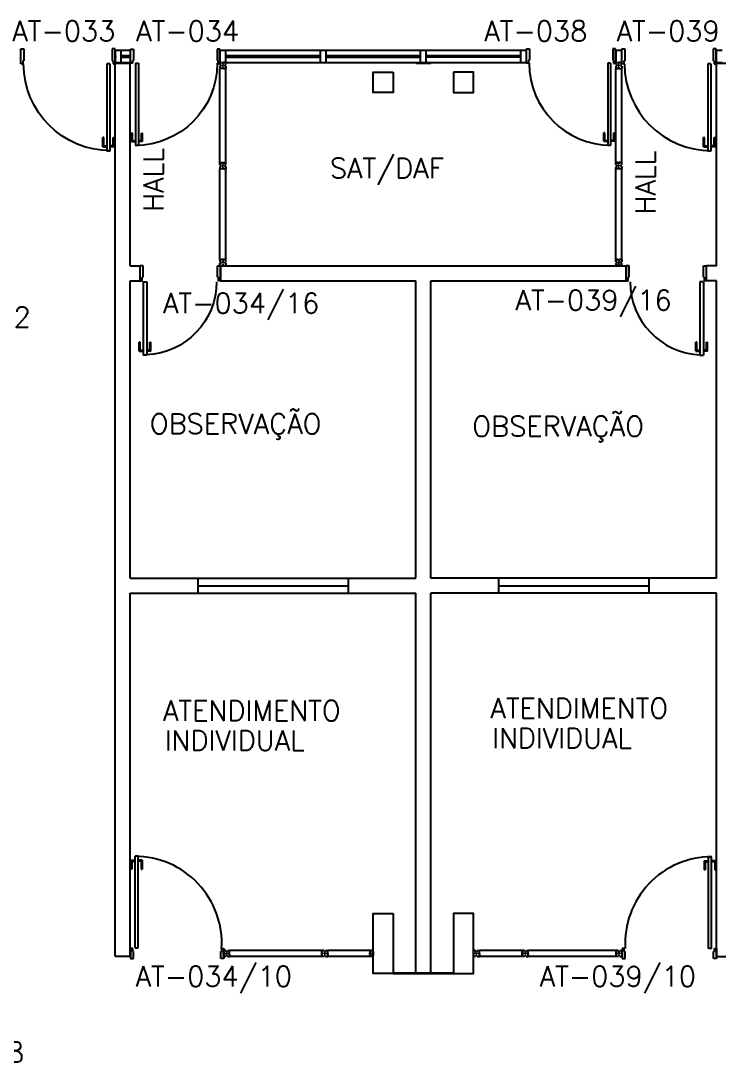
# Model space of a CAD drawing. Header units: millimetres. Extents: x 2860 to 3104, y 1039 to 1134.
# Drawn here: x 2905.19 to 2912.16, y 1060.42 to 1070.88 of the extents above; entities that cross this region are included whole.
import ezdxf
from ezdxf.enums import TextEntityAlignment as Align

# ---------------------------------------------------------------- set-up
doc = ezdxf.new("R2010")
doc.units = ezdxf.units.MM
for name, color, linetype in [('ALV', 2, 'Continuous'), ('DIV', 2, 'Continuous'), ('ESQ', 2, 'Continuous'), ('ESTR', 3, 'Continuous'), ('TEXTO', 2, 'Continuous'), ('TEXTO-ENDEREÇO', 2, 'Continuous'), ('ÁREA', 2, 'Continuous')]:
    doc.layers.add(name, color=color, linetype=linetype)
doc.styles.add('UNB-100', font='simplex.shx', dxfattribs={"height": 0.2})
doc.styles.add('UNB-100-1', font='simplex.shx', dxfattribs={"height": 0.2})

# ---------------------------------------------------------------- blocks, each defined once
blk = doc.blocks.new('PILINT-TTS')
for points in [[(-0.2, 0), (-0.2, -0.2), (0, -0.2), (0, 0)], [(-0.8, 0), (-0.8, -0.2), (-1, -0.2), (-1, 0)], [(-0.8, -8.39), (-0.8, -8.99), (-1, -8.99), (-1, -8.39)]]:
    blk.add_lwpolyline(points, close=True)
blk.add_lwpolyline([(-0.2, -8.99), (0, -8.99), (0, -8.39), (-0.2, -8.39), (-0.2, -8.99)])
blk = doc.blocks.new('PDV2E-TTS')
at = {"layer": 'DIV'}
for p, q in [((-0.967, 0.035), (-0.967, 0.05)), ((-0.967, 0.05), (-0.937, 0.05)), ((-0.967, -0.035), (-0.967, 0.035)), ((-0.937, 0.05), (-0.937, -0.02)), ((-0.068, 0.05), (-0.068, -0.02)), ((-0.038, 0.05), (-0.068, 0.05)), ((-0.038, 0.035), (-0.038, 0.05)), ((-0.038, -0.035), (-0.038, 0.035)), ((-0.967, -0.05), (-0.967, -0.035)), ((-0.947, -0.05), (-0.967, -0.05)), ((-0.947, -0.02), (-0.947, -0.05)), ((-0.947, -0.02), (-0.937, -0.02)), ((-0.083, -0.054), (-0.113, -0.054)), ((-0.113, -0.054), (-0.113, -0.969)), ((-0.083, -0.054), (-0.083, -0.969)), ((-0.059, -0.02), (-0.068, -0.02)), ((-0.059, -0.02), (-0.059, -0.05)), ((-0.059, -0.05), (-0.037, -0.05)), ((-0.038, -0.05), (-0.038, -0.035)), ((-0.113, -0.969), (-0.083, -0.969))]:
    blk.add_line(p, q, dxfattribs=at)
at = {"layer": 'DIV', "color": 1}
for p, q in [((-0.145, -0.839), (-0.155, -0.839)), ((-0.155, -0.929), (-0.155, -0.839)), ((-0.155, -0.929), (-0.115, -0.929)), ((-0.145, -0.919), (-0.145, -0.839)), ((-0.145, -0.919), (-0.115, -0.919)), ((-0.05, -0.919), (-0.08, -0.919)), ((-0.04, -0.929), (-0.08, -0.929)), ((-0.05, -0.839), (-0.04, -0.839)), ((-0.05, -0.919), (-0.05, -0.839)), ((-0.04, -0.929), (-0.04, -0.839))]:
    blk.add_line(p, q, dxfattribs=at)
blk.add_arc((-0.081, -0.101), 0.867, 176.6046, 269.9049, dxfattribs=at)
blk = doc.blocks.new('PDV2D-TTS')
at = {"layer": 'DIV'}
for p, q in [((0.03, 0.05), (0.06, 0.05)), ((0.03, 0.035), (0.03, 0.05)), ((0.03, -0.035), (0.03, 0.035)), ((0.06, 0.05), (0.06, -0.02)), ((0.941, 0.05), (0.941, -0.02)), ((0.971, 0.05), (0.941, 0.05)), ((0.971, 0.035), (0.971, 0.05)), ((0.971, -0.035), (0.971, 0.035)), ((0.03, -0.05), (0.03, -0.035)), ((0.05, -0.05), (0.03, -0.05)), ((0.05, -0.02), (0.06, -0.02)), ((0.05, -0.02), (0.05, -0.05)), ((0.079, -0.05), (0.109, -0.05)), ((0.079, -0.05), (0.079, -0.965)), ((0.109, -0.05), (0.109, -0.965)), ((0.951, -0.02), (0.941, -0.02)), ((0.951, -0.02), (0.951, -0.05)), ((0.951, -0.05), (0.971, -0.05)), ((0.971, -0.05), (0.971, -0.035)), ((0.109, -0.965), (0.079, -0.965))]:
    blk.add_line(p, q, dxfattribs=at)
at = {"layer": 'DIV', "color": 1}
for p, q in [((0.036, -0.925), (0.036, -0.835)), ((0.046, -0.835), (0.036, -0.835)), ((0.046, -0.915), (0.046, -0.835)), ((0.141, -0.915), (0.141, -0.835)), ((0.141, -0.835), (0.151, -0.835)), ((0.151, -0.925), (0.151, -0.835)), ((0.036, -0.925), (0.076, -0.925)), ((0.046, -0.915), (0.076, -0.915)), ((0.141, -0.915), (0.111, -0.915)), ((0.151, -0.925), (0.111, -0.925))]:
    blk.add_line(p, q, dxfattribs=at)
blk.add_arc((0.076, -0.1), 0.865, 270, 3.3214, dxfattribs=at)
blk = doc.blocks.new('PE80-TTS')
for p, q in [((0.075, 0), (-0.075, 0)), ((-0.075, -0.03), (-0.075, 0)), ((0.075, 0), (0.075, -0.02)), ((0.777, 0.01), (0.687, 0.01)), ((0.687, 0), (0.687, 0.01)), ((0.777, 0.01), (0.777, -0.03)), ((0.04, -0.03), (-0.075, -0.03)), ((0.075, -0.02), (0.04, -0.02)), ((0.04, -0.03), (0.04, -0.02)), ((0.085, -0.03), (0.817, -0.03)), ((0.085, -0.03), (0.085, -0.065)), ((0.085, -0.065), (0.817, -0.065)), ((0.767, 0), (0.687, 0)), ((0.767, -0.095), (0.687, -0.095)), ((0.687, -0.095), (0.687, -0.105)), ((0.767, 0), (0.767, -0.03)), ((0.767, -0.095), (0.767, -0.065)), ((0.777, -0.105), (0.777, -0.065)), ((0.817, -0.065), (0.817, -0.03)), ((0.777, -0.105), (0.687, -0.105)), ((0.04, -0.771), (-0.075, -0.771)), ((-0.075, -0.771), (-0.075, -0.801)), ((0.075, -0.801), (-0.075, -0.801)), ((0.075, -0.802), (-0.075, -0.802)), ((0.04, -0.771), (0.04, -0.781)), ((0.075, -0.781), (0.04, -0.781)), ((0.075, -0.801), (0.075, -0.781))]:
    blk.add_line(p, q)
at = {"color": 1}
blk.add_arc((0.085, -0.03), 0.731, 270, 357.3429, dxfattribs=at)
blk = doc.blocks.new('PDV1D-TTS')
at = {"layer": 'DIV'}
for p, q in [((0, 0), (-0.012, 0)), ((0, 0.06), (0, 0.075)), ((0, 0.075), (0.03, 0.075)), ((0, -0.06), (0, 0.06)), ((0.03, 0.075), (0.03, -0.045)), ((0.91, 0.075), (0.91, -0.045)), ((0.94, 0.075), (0.91, 0.075)), ((0.94, 0.06), (0.94, 0.075)), ((0.94, -0.06), (0.94, 0.06)), ((0, -0.075), (0, -0.06)), ((0.02, -0.075), (0, -0.075)), ((0.02, -0.045), (0.03, -0.045)), ((0.02, -0.045), (0.02, -0.075)), ((0.052, -0.075), (0.052, -0.94)), ((0.052, -0.075), (0.082, -0.075)), ((0.082, -0.075), (0.082, -0.94)), ((0.92, -0.045), (0.91, -0.045)), ((0.92, -0.045), (0.92, -0.075)), ((0.92, -0.075), (0.94, -0.075)), ((0.94, -0.075), (0.94, -0.06)), ((0.082, -0.94), (0.052, -0.94))]:
    blk.add_line(p, q, dxfattribs=at)
at = {"layer": 'DIV', "color": 1}
for p, q in [((0.019, -0.81), (0.009, -0.81)), ((0.009, -0.9), (0.009, -0.81)), ((0.019, -0.89), (0.019, -0.81)), ((0.114, -0.81), (0.124, -0.81)), ((0.114, -0.89), (0.114, -0.81)), ((0.124, -0.9), (0.124, -0.81)), ((0.009, -0.9), (0.049, -0.9)), ((0.019, -0.89), (0.049, -0.89)), ((0.114, -0.89), (0.084, -0.89)), ((0.124, -0.9), (0.084, -0.9))]:
    blk.add_line(p, q, dxfattribs=at)
blk.add_arc((0.048, -0.075), 0.865, 270, 0, dxfattribs=at)
blk = doc.blocks.new('PDV1E-TTS')
at = {"layer": 'DIV'}
for p, q in [((-0.94, 0.075), (-0.91, 0.075)), ((-0.94, 0.06), (-0.94, 0.075)), ((-0.94, -0.06), (-0.94, 0.06)), ((-0.91, 0.075), (-0.91, -0.045)), ((0, 0.075), (-0.03, 0.075)), ((-0.03, 0.075), (-0.03, -0.045)), ((0, 0.06), (0, 0.075)), ((0, -0.06), (0, 0.06)), ((0, 0), (0.012, 0)), ((-0.94, -0.075), (-0.94, -0.06)), ((-0.92, -0.075), (-0.94, -0.075)), ((-0.92, -0.045), (-0.92, -0.075)), ((-0.92, -0.045), (-0.91, -0.045)), ((-0.082, -0.075), (-0.082, -0.94)), ((-0.052, -0.075), (-0.082, -0.075)), ((-0.052, -0.075), (-0.052, -0.94)), ((-0.02, -0.045), (-0.03, -0.045)), ((-0.02, -0.045), (-0.02, -0.075)), ((-0.02, -0.075), (0, -0.075)), ((0, -0.075), (0, -0.06)), ((-0.114, -0.81), (-0.124, -0.81)), ((-0.124, -0.9), (-0.124, -0.81)), ((-0.114, -0.89), (-0.114, -0.81)), ((-0.019, -0.81), (-0.009, -0.81)), ((-0.019, -0.89), (-0.019, -0.81)), ((-0.009, -0.9), (-0.009, -0.81)), ((-0.124, -0.9), (-0.084, -0.9)), ((-0.114, -0.89), (-0.084, -0.89)), ((-0.082, -0.94), (-0.052, -0.94)), ((-0.019, -0.89), (-0.049, -0.89)), ((-0.009, -0.9), (-0.049, -0.9))]:
    blk.add_line(p, q, dxfattribs=at)
blk.add_arc((-0.048, -0.075), 0.865, 180, 270, dxfattribs=at)
blk = doc.blocks.new('DIVMT-TTS')
for p, q in [((-0.03, 0.03), (-0.03, 0.006)), ((-0.008, 0.03), (-0.03, 0.03)), ((-0.0185, 0.006), (-0.03, 0.006)), ((-0.0185, -0.006), (-0.0185, 0.006)), ((-0.008, 0.03), (-0.008, 0.02)), ((-0.008, 0.02), (0.008, 0.02)), ((-0.0051, 0), (0.0051, 0)), ((0.0051, 0), (-0.0051, 0)), ((-0.0051, 0), (0.0051, 0)), ((0, -0.0051), (0, 0.0051)), ((0, 0.0051), (0, -0.0051)), ((0.008, 0.03), (0.008, 0.02)), ((0.008, 0.03), (0.03, 0.03)), ((0.0205, 0.006), (0.03, 0.006)), ((0.0205, -0.006), (0.0205, 0.006)), ((0.0205, 0.006), (0.0205, -0.006)), ((0.0205, 0.006), (0.03, 0.006)), ((0.97, 0.03), (0.03, 0.03)), ((0.03, 0.006), (0.03, 0.03)), ((0.03, -0.03), (0.03, 0.03)), ((0.03, -0.005), (0.03, 0.005)), ((0.97, -0.03), (0.97, 0.03)), ((0.97, 0.03), (0.97, 0.009)), ((0.97, 0.009), (0.97, 0.027)), ((0.9795, 0.006), (0.97, 0.006)), ((0.97, -0.005), (0.97, 0.005)), ((0.9795, 0.006), (0.9795, -0.006)), ((1.0051, 0), (0.9949, 0)), ((1, 0.0051), (1, -0.0051)), ((-0.0185, -0.006), (-0.03, -0.006)), ((-0.03, -0.03), (-0.03, -0.006)), ((-0.008, -0.03), (-0.03, -0.03)), ((-0.008, -0.03), (-0.008, -0.02)), ((-0.008, -0.02), (0.008, -0.02)), ((0.008, -0.03), (0.008, -0.02)), ((0.008, -0.03), (0.03, -0.03)), ((0.0205, -0.006), (0.03, -0.006)), ((0.0205, -0.006), (0.03, -0.006)), ((0.03, -0.006), (0.03, -0.03)), ((0.97, -0.03), (0.03, -0.03)), ((0.9795, -0.006), (0.97, -0.006)), ((0.97, -0.009), (0.97, -0.027))]:
    blk.add_line(p, q)
blk = doc.blocks.new('MTT-TTS')
for p, q in [((-0.008, 0.03), (-0.03, 0.03)), ((-0.03, 0.03), (-0.03, 0.006)), ((-0.0185, 0.006), (-0.03, 0.006)), ((-0.0185, -0.006), (-0.0185, 0.006)), ((-0.008, 0.03), (-0.008, 0.02)), ((-0.008, 0.02), (0.008, 0.02)), ((-0.0051, 0), (0.0051, 0)), ((0, -0.0051), (0, 0.0051)), ((0.008, 0.03), (0.03, 0.03)), ((0.008, 0.03), (0.008, 0.02)), ((0.0205, -0.006), (0.0205, 0.006)), ((0.0205, 0.006), (0.03, 0.006)), ((0.03, 0.006), (0.03, 0.03)), ((-0.03, -0.03), (-0.03, -0.006)), ((-0.0185, -0.006), (-0.03, -0.006)), ((-0.008, -0.03), (-0.03, -0.03)), ((-0.008, -0.02), (0.008, -0.02)), ((-0.008, -0.03), (-0.008, -0.02)), ((0.008, -0.03), (0.008, -0.02)), ((0.008, -0.03), (0.03, -0.03)), ((0.0205, -0.006), (0.03, -0.006)), ((0.03, -0.006), (0.03, -0.03))]:
    blk.add_line(p, q)

msp = doc.modelspace()

# ---------------------------------------------------------------- linework, layer by layer
at = {"layer": 'ALV'}
for p, q in [((2906.133, 1061.546), (2906.133, 1070.454)), ((2906.133, 1070.454), (2906.283, 1070.454)), ((2906.283, 1068.435), (2906.283, 1070.454)), ((2912.133, 1068.435), (2912.133, 1070.454)), ((2906.283, 1068.435), (2906.383, 1068.435)), ((2906.383, 1068.285), (2906.383, 1068.435)), ((2907.185, 1068.435), (2911.231, 1068.435)), ((2907.185, 1068.435), (2907.185, 1068.285)), ((2911.231, 1068.435), (2911.231, 1068.285)), ((2912.033, 1068.285), (2912.033, 1068.435)), ((2912.133, 1068.435), (2912.033, 1068.435)), ((2906.283, 1065.317), (2906.283, 1068.285)), ((2906.283, 1068.285), (2906.383, 1068.285)), ((2907.185, 1068.285), (2909.133, 1068.285)), ((2909.133, 1065.317), (2909.133, 1068.285)), ((2909.283, 1068.285), (2911.231, 1068.285)), ((2909.283, 1065.317), (2909.283, 1068.285)), ((2912.133, 1068.285), (2912.033, 1068.285)), ((2912.133, 1065.317), (2912.133, 1068.285)), ((2906.283, 1065.317), (2909.133, 1065.317)), ((2906.958, 1065.317), (2906.958, 1065.167)), ((2908.458, 1065.317), (2908.458, 1065.167)), ((2912.133, 1065.317), (2909.283, 1065.317)), ((2909.958, 1065.317), (2909.958, 1065.167)), ((2911.458, 1065.317), (2911.458, 1065.167)), ((2906.283, 1061.546), (2906.283, 1065.167)), ((2906.283, 1065.167), (2909.133, 1065.167)), ((2906.958, 1065.242), (2908.458, 1065.242)), ((2909.133, 1061.373), (2909.133, 1065.167)), ((2909.283, 1061.373), (2909.283, 1065.167)), ((2912.133, 1065.167), (2909.283, 1065.167)), ((2909.958, 1065.242), (2911.458, 1065.242)), ((2912.133, 1061.545), (2912.133, 1065.167)), ((2906.133, 1061.546), (2906.283, 1061.546)), ((2912.133, 1061.545), (2912.283, 1061.545)), ((2909.133, 1061.373), (2909.283, 1061.373))]:
    msp.add_line(p, q, dxfattribs=at)
at = {"layer": 'DIV'}
for p, q in [((2907.178, 1069.462), (2907.202, 1069.462)), ((2907.178, 1069.44), (2907.178, 1069.462)), ((2907.202, 1069.45), (2907.202, 1069.462)), ((2907.214, 1069.45), (2907.202, 1069.45)), ((2907.214, 1069.45), (2907.214, 1069.462)), ((2907.238, 1069.462), (2907.214, 1069.462)), ((2907.238, 1069.44), (2907.238, 1069.462)), ((2911.128, 1069.463), (2911.152, 1069.463)), ((2911.128, 1069.441), (2911.128, 1069.463)), ((2911.128, 1069.441), (2911.138, 1069.441)), ((2911.138, 1069.441), (2911.138, 1069.425)), ((2911.152, 1069.451), (2911.152, 1069.463)), ((2911.152, 1069.451), (2911.164, 1069.451)), ((2911.188, 1069.463), (2911.164, 1069.463)), ((2911.164, 1069.451), (2911.164, 1069.463)), ((2911.178, 1069.441), (2911.178, 1069.425)), ((2911.188, 1069.441), (2911.178, 1069.441)), ((2911.188, 1069.441), (2911.188, 1069.463)), ((2907.178, 1069.44), (2907.188, 1069.44)), ((2907.178, 1069.424), (2907.188, 1069.424)), ((2907.178, 1069.424), (2907.178, 1069.402)), ((2907.178, 1068.495), (2907.178, 1069.402)), ((2907.202, 1069.402), (2907.178, 1069.402)), ((2907.238, 1069.402), (2907.178, 1069.402)), ((2907.188, 1069.44), (2907.188, 1069.424)), ((2907.202, 1069.411), (2907.202, 1069.402)), ((2907.214, 1069.411), (2907.202, 1069.411)), ((2907.202, 1069.411), (2907.214, 1069.411)), ((2907.202, 1069.411), (2907.202, 1069.402)), ((2907.213, 1069.432), (2907.203, 1069.432)), ((2907.203, 1069.432), (2907.213, 1069.432)), ((2907.213, 1069.402), (2907.203, 1069.402)), ((2907.208, 1069.437), (2907.208, 1069.427)), ((2907.208, 1069.427), (2907.208, 1069.437)), ((2907.208, 1069.437), (2907.208, 1069.427)), ((2907.214, 1069.411), (2907.214, 1069.402)), ((2907.214, 1069.411), (2907.214, 1069.402)), ((2907.214, 1069.402), (2907.238, 1069.402)), ((2907.238, 1069.44), (2907.228, 1069.44)), ((2907.228, 1069.44), (2907.228, 1069.424)), ((2907.238, 1069.424), (2907.228, 1069.424)), ((2907.238, 1069.424), (2907.238, 1069.402)), ((2907.238, 1068.495), (2907.238, 1069.402)), ((2911.128, 1069.425), (2911.128, 1069.403)), ((2911.128, 1069.425), (2911.138, 1069.425)), ((2911.128, 1068.496), (2911.128, 1069.403)), ((2911.128, 1069.403), (2911.188, 1069.403)), ((2911.152, 1069.403), (2911.128, 1069.403)), ((2911.152, 1069.412), (2911.152, 1069.403)), ((2911.164, 1069.412), (2911.152, 1069.412)), ((2911.152, 1069.412), (2911.152, 1069.403)), ((2911.152, 1069.412), (2911.164, 1069.412)), ((2911.163, 1069.433), (2911.153, 1069.433)), ((2911.153, 1069.433), (2911.163, 1069.433)), ((2911.153, 1069.403), (2911.163, 1069.403)), ((2911.158, 1069.438), (2911.158, 1069.428)), ((2911.158, 1069.428), (2911.158, 1069.438)), ((2911.158, 1069.438), (2911.158, 1069.428)), ((2911.164, 1069.412), (2911.164, 1069.403)), ((2911.164, 1069.412), (2911.164, 1069.403)), ((2911.164, 1069.403), (2911.188, 1069.403)), ((2911.188, 1069.425), (2911.178, 1069.425)), ((2911.188, 1069.425), (2911.188, 1069.403)), ((2911.188, 1068.496), (2911.188, 1069.403)), ((2907.238, 1068.495), (2907.178, 1068.495)), ((2907.178, 1068.495), (2907.199, 1068.495)), ((2907.199, 1068.495), (2907.181, 1068.495)), ((2907.202, 1068.485), (2907.202, 1068.495)), ((2907.202, 1068.485), (2907.214, 1068.485)), ((2907.213, 1068.495), (2907.203, 1068.495)), ((2907.203, 1068.465), (2907.213, 1068.465)), ((2907.208, 1068.46), (2907.208, 1068.47)), ((2907.214, 1068.485), (2907.214, 1068.495)), ((2907.217, 1068.495), (2907.235, 1068.495)), ((2911.128, 1068.496), (2911.188, 1068.496)), ((2911.149, 1068.496), (2911.131, 1068.496)), ((2911.152, 1068.486), (2911.152, 1068.496)), ((2911.164, 1068.486), (2911.152, 1068.486)), ((2911.153, 1068.496), (2911.163, 1068.496)), ((2911.163, 1068.466), (2911.153, 1068.466)), ((2911.158, 1068.46), (2911.158, 1068.471)), ((2911.164, 1068.486), (2911.164, 1068.496)), ((2911.188, 1068.496), (2911.167, 1068.496)), ((2911.167, 1068.496), (2911.185, 1068.496)), ((2907.215, 1061.603), (2907.215, 1061.582)), ((2907.215, 1061.543), (2907.215, 1061.603)), ((2907.237, 1061.603), (2907.215, 1061.603)), ((2907.215, 1061.603), (2907.215, 1061.579)), ((2907.215, 1061.582), (2907.215, 1061.6)), ((2907.237, 1061.603), (2907.237, 1061.593)), ((2907.253, 1061.603), (2907.275, 1061.603)), ((2907.253, 1061.603), (2907.253, 1061.593)), ((2908.195, 1061.605), (2907.275, 1061.603)), ((2907.275, 1061.543), (2907.275, 1061.603)), ((2907.275, 1061.579), (2907.275, 1061.603)), ((2908.195, 1061.605), (2908.195, 1061.584)), ((2908.195, 1061.545), (2908.195, 1061.605)), ((2908.195, 1061.605), (2908.195, 1061.581)), ((2908.217, 1061.605), (2908.195, 1061.605)), ((2908.195, 1061.584), (2908.195, 1061.602)), ((2908.217, 1061.605), (2908.217, 1061.595)), ((2908.233, 1061.605), (2908.233, 1061.595)), ((2908.233, 1061.605), (2908.255, 1061.605)), ((2908.255, 1061.581), (2908.255, 1061.605)), ((2908.255, 1061.545), (2908.255, 1061.605)), ((2908.677, 1061.605), (2908.255, 1061.605)), ((2908.677, 1061.605), (2908.677, 1061.545)), ((2908.699, 1061.605), (2908.677, 1061.605)), ((2908.677, 1061.545), (2908.677, 1061.605)), ((2908.677, 1061.605), (2908.677, 1061.584)), ((2908.677, 1061.584), (2908.677, 1061.602)), ((2908.677, 1061.584), (2908.677, 1061.602)), ((2908.699, 1061.605), (2908.699, 1061.595)), ((2909.73, 1061.605), (2909.708, 1061.605)), ((2909.708, 1061.605), (2909.708, 1061.581)), ((2909.73, 1061.605), (2909.73, 1061.595)), ((2909.746, 1061.605), (2909.768, 1061.605)), ((2909.746, 1061.605), (2909.746, 1061.595)), ((2910.195, 1061.605), (2909.768, 1061.605)), ((2909.768, 1061.545), (2909.768, 1061.605)), ((2909.768, 1061.581), (2909.768, 1061.605)), ((2910.217, 1061.605), (2910.195, 1061.605)), ((2910.195, 1061.605), (2910.195, 1061.581)), ((2910.195, 1061.545), (2910.195, 1061.605)), ((2910.195, 1061.605), (2910.195, 1061.584)), ((2910.195, 1061.584), (2910.195, 1061.602)), ((2910.217, 1061.605), (2910.217, 1061.595)), ((2910.233, 1061.605), (2910.255, 1061.605)), ((2910.233, 1061.605), (2910.233, 1061.595)), ((2910.255, 1061.545), (2910.255, 1061.605)), ((2910.255, 1061.581), (2910.255, 1061.605)), ((2911.132, 1061.605), (2910.255, 1061.605)), ((2911.154, 1061.605), (2911.132, 1061.605)), ((2911.132, 1061.605), (2911.132, 1061.581)), ((2911.132, 1061.605), (2911.132, 1061.584)), ((2911.132, 1061.545), (2911.132, 1061.605)), ((2911.132, 1061.584), (2911.132, 1061.602)), ((2911.154, 1061.605), (2911.154, 1061.595)), ((2911.17, 1061.605), (2911.192, 1061.605)), ((2911.17, 1061.605), (2911.17, 1061.595)), ((2911.192, 1061.545), (2911.192, 1061.605)), ((2911.192, 1061.581), (2911.192, 1061.605)), ((2907.225, 1061.579), (2907.215, 1061.579)), ((2907.227, 1061.579), (2907.215, 1061.579)), ((2907.215, 1061.568), (2907.215, 1061.578)), ((2907.225, 1061.567), (2907.215, 1061.567)), ((2907.215, 1061.543), (2907.215, 1061.567)), ((2907.227, 1061.567), (2907.215, 1061.567)), ((2907.215, 1061.564), (2907.215, 1061.546)), ((2907.237, 1061.543), (2907.215, 1061.543)), ((2907.225, 1061.579), (2907.225, 1061.567)), ((2907.227, 1061.567), (2907.227, 1061.579)), ((2907.237, 1061.593), (2907.253, 1061.593)), ((2907.237, 1061.553), (2907.253, 1061.553)), ((2907.237, 1061.543), (2907.237, 1061.553)), ((2907.25, 1061.573), (2907.24, 1061.573)), ((2907.24, 1061.573), (2907.25, 1061.573)), ((2907.25, 1061.573), (2907.24, 1061.573)), ((2907.24, 1061.573), (2907.25, 1061.573)), ((2907.245, 1061.578), (2907.245, 1061.568)), ((2907.245, 1061.578), (2907.245, 1061.568)), ((2907.245, 1061.568), (2907.245, 1061.578)), ((2907.253, 1061.543), (2907.253, 1061.553)), ((2907.253, 1061.543), (2907.275, 1061.543)), ((2907.266, 1061.579), (2907.275, 1061.579)), ((2907.266, 1061.579), (2907.266, 1061.567)), ((2907.266, 1061.567), (2907.266, 1061.579)), ((2907.266, 1061.579), (2907.275, 1061.579)), ((2907.266, 1061.567), (2907.275, 1061.567)), ((2907.266, 1061.567), (2907.275, 1061.567)), ((2907.275, 1061.568), (2907.275, 1061.578)), ((2907.275, 1061.567), (2907.275, 1061.543)), ((2908.195, 1061.545), (2907.275, 1061.543)), ((2908.205, 1061.581), (2908.195, 1061.581)), ((2908.207, 1061.581), (2908.195, 1061.581)), ((2908.195, 1061.57), (2908.195, 1061.58)), ((2908.205, 1061.569), (2908.195, 1061.569)), ((2908.207, 1061.569), (2908.195, 1061.569)), ((2908.195, 1061.545), (2908.195, 1061.569)), ((2908.195, 1061.566), (2908.195, 1061.548)), ((2908.217, 1061.545), (2908.195, 1061.545)), ((2908.205, 1061.581), (2908.205, 1061.569)), ((2908.207, 1061.569), (2908.207, 1061.581)), ((2908.217, 1061.595), (2908.233, 1061.595)), ((2908.217, 1061.545), (2908.217, 1061.555)), ((2908.217, 1061.555), (2908.233, 1061.555)), ((2908.231, 1061.575), (2908.22, 1061.575)), ((2908.22, 1061.575), (2908.231, 1061.575)), ((2908.231, 1061.575), (2908.22, 1061.575)), ((2908.22, 1061.575), (2908.231, 1061.575)), ((2908.225, 1061.58), (2908.225, 1061.57)), ((2908.225, 1061.57), (2908.225, 1061.58)), ((2908.225, 1061.58), (2908.225, 1061.57)), ((2908.233, 1061.545), (2908.233, 1061.555)), ((2908.233, 1061.545), (2908.255, 1061.545)), ((2908.246, 1061.581), (2908.255, 1061.581)), ((2908.246, 1061.569), (2908.246, 1061.581)), ((2908.246, 1061.581), (2908.246, 1061.569)), ((2908.246, 1061.581), (2908.255, 1061.581)), ((2908.246, 1061.569), (2908.255, 1061.569)), ((2908.246, 1061.569), (2908.255, 1061.569)), ((2908.255, 1061.57), (2908.255, 1061.58)), ((2908.255, 1061.569), (2908.255, 1061.545)), ((2908.677, 1061.545), (2908.255, 1061.545)), ((2908.663, 1061.575), (2908.702, 1061.575)), ((2908.687, 1061.581), (2908.677, 1061.581)), ((2908.687, 1061.581), (2908.677, 1061.581)), ((2908.677, 1061.58), (2908.677, 1061.57)), ((2908.677, 1061.57), (2908.677, 1061.58)), ((2908.687, 1061.569), (2908.677, 1061.569)), ((2908.687, 1061.569), (2908.677, 1061.569)), ((2908.677, 1061.566), (2908.677, 1061.548)), ((2908.677, 1061.566), (2908.677, 1061.548)), ((2908.699, 1061.545), (2908.677, 1061.545)), ((2908.685, 1061.581), (2908.68, 1061.581)), ((2908.685, 1061.569), (2908.68, 1061.569)), ((2908.687, 1061.569), (2908.687, 1061.581)), ((2908.687, 1061.581), (2908.687, 1061.569)), ((2908.687, 1061.579), (2908.687, 1061.571)), ((2908.707, 1061.595), (2908.699, 1061.595)), ((2908.699, 1061.555), (2908.707, 1061.555)), ((2908.699, 1061.545), (2908.699, 1061.555)), ((2908.712, 1061.575), (2908.702, 1061.575)), ((2908.707, 1061.595), (2908.707, 1061.574)), ((2908.707, 1061.58), (2908.707, 1061.57)), ((2908.707, 1061.58), (2908.707, 1061.57)), ((2908.707, 1061.574), (2908.707, 1061.555)), ((2909.719, 1061.581), (2909.708, 1061.581)), ((2909.708, 1061.545), (2909.708, 1061.569)), ((2909.719, 1061.569), (2909.708, 1061.569)), ((2909.73, 1061.545), (2909.708, 1061.545)), ((2909.719, 1061.569), (2909.719, 1061.581)), ((2909.73, 1061.595), (2909.746, 1061.595)), ((2909.73, 1061.555), (2909.746, 1061.555)), ((2909.73, 1061.545), (2909.73, 1061.555)), ((2909.733, 1061.575), (2909.743, 1061.575)), ((2909.743, 1061.575), (2909.733, 1061.575)), ((2909.733, 1061.575), (2909.743, 1061.575)), ((2909.738, 1061.58), (2909.738, 1061.57)), ((2909.738, 1061.57), (2909.738, 1061.58)), ((2909.746, 1061.545), (2909.746, 1061.555)), ((2909.746, 1061.545), (2909.768, 1061.545)), ((2909.758, 1061.581), (2909.768, 1061.581)), ((2909.758, 1061.581), (2909.758, 1061.569)), ((2909.758, 1061.569), (2909.758, 1061.581)), ((2909.758, 1061.581), (2909.768, 1061.581)), ((2909.758, 1061.569), (2909.768, 1061.569)), ((2909.758, 1061.569), (2909.768, 1061.569)), ((2909.768, 1061.57), (2909.768, 1061.58)), ((2909.768, 1061.569), (2909.768, 1061.545)), ((2910.195, 1061.545), (2909.768, 1061.545)), ((2910.207, 1061.581), (2910.195, 1061.581)), ((2910.205, 1061.581), (2910.195, 1061.581)), ((2910.195, 1061.57), (2910.195, 1061.58)), ((2910.195, 1061.545), (2910.195, 1061.569)), ((2910.207, 1061.569), (2910.195, 1061.569)), ((2910.205, 1061.569), (2910.195, 1061.569)), ((2910.195, 1061.566), (2910.195, 1061.548)), ((2910.217, 1061.545), (2910.195, 1061.545)), ((2910.205, 1061.581), (2910.205, 1061.569)), ((2910.207, 1061.569), (2910.207, 1061.581)), ((2910.217, 1061.595), (2910.233, 1061.595)), ((2910.217, 1061.555), (2910.233, 1061.555)), ((2910.217, 1061.545), (2910.217, 1061.555)), ((2910.22, 1061.575), (2910.231, 1061.575)), ((2910.231, 1061.575), (2910.22, 1061.575)), ((2910.22, 1061.575), (2910.231, 1061.575)), ((2910.231, 1061.575), (2910.22, 1061.575)), ((2910.225, 1061.58), (2910.225, 1061.57)), ((2910.225, 1061.57), (2910.225, 1061.58)), ((2910.225, 1061.58), (2910.225, 1061.57)), ((2910.233, 1061.545), (2910.233, 1061.555)), ((2910.233, 1061.545), (2910.255, 1061.545)), ((2910.246, 1061.581), (2910.255, 1061.581)), ((2910.246, 1061.581), (2910.246, 1061.569)), ((2910.246, 1061.569), (2910.246, 1061.581)), ((2910.246, 1061.581), (2910.255, 1061.581)), ((2910.246, 1061.569), (2910.255, 1061.569)), ((2910.246, 1061.569), (2910.255, 1061.569)), ((2910.255, 1061.57), (2910.255, 1061.58)), ((2910.255, 1061.569), (2910.255, 1061.545)), ((2911.132, 1061.545), (2910.255, 1061.545)), ((2911.144, 1061.581), (2911.132, 1061.581)), ((2911.142, 1061.581), (2911.132, 1061.581)), ((2911.132, 1061.57), (2911.132, 1061.58)), ((2911.132, 1061.545), (2911.132, 1061.569)), ((2911.144, 1061.569), (2911.132, 1061.569)), ((2911.142, 1061.569), (2911.132, 1061.569)), ((2911.132, 1061.566), (2911.132, 1061.548)), ((2911.154, 1061.545), (2911.132, 1061.545)), ((2911.142, 1061.581), (2911.142, 1061.569)), ((2911.144, 1061.569), (2911.144, 1061.581)), ((2911.154, 1061.595), (2911.17, 1061.595)), ((2911.154, 1061.555), (2911.17, 1061.555)), ((2911.154, 1061.545), (2911.154, 1061.555)), ((2911.157, 1061.575), (2911.167, 1061.575)), ((2911.167, 1061.575), (2911.157, 1061.575)), ((2911.157, 1061.575), (2911.167, 1061.575)), ((2911.167, 1061.575), (2911.157, 1061.575)), ((2911.162, 1061.58), (2911.162, 1061.57)), ((2911.162, 1061.57), (2911.162, 1061.58)), ((2911.162, 1061.58), (2911.162, 1061.57)), ((2911.17, 1061.545), (2911.17, 1061.555)), ((2911.17, 1061.545), (2911.192, 1061.545)), ((2911.183, 1061.581), (2911.192, 1061.581)), ((2911.183, 1061.581), (2911.183, 1061.569)), ((2911.183, 1061.569), (2911.183, 1061.581)), ((2911.183, 1061.581), (2911.192, 1061.581)), ((2911.183, 1061.569), (2911.192, 1061.569)), ((2911.183, 1061.569), (2911.192, 1061.569)), ((2911.192, 1061.57), (2911.192, 1061.58)), ((2911.192, 1061.569), (2911.192, 1061.545)), ((2908.908, 1061.38), (2909.51, 1061.38)), ((2908.908, 1061.374), (2909.51, 1061.374))]:
    msp.add_line(p, q, dxfattribs=at)
at = {"layer": 'ESQ'}
for p, q in [((2906.133, 1070.582), (2906.133, 1070.463)), ((2906.193, 1070.582), (2906.133, 1070.582)), ((2906.193, 1070.462), (2906.193, 1070.582)), ((2906.193, 1070.516), (2906.287, 1070.516)), ((2906.287, 1070.582), (2906.194, 1070.582)), ((2906.287, 1070.528), (2906.194, 1070.528)), ((2907.178, 1070.582), (2907.178, 1070.463)), ((2907.238, 1070.582), (2907.178, 1070.582)), ((2907.238, 1070.462), (2907.238, 1070.582)), ((2908.178, 1070.582), (2907.238, 1070.582)), ((2908.178, 1070.528), (2907.238, 1070.528)), ((2907.238, 1070.516), (2908.178, 1070.516)), ((2908.178, 1070.582), (2908.178, 1070.463)), ((2908.238, 1070.582), (2908.178, 1070.582)), ((2908.238, 1070.462), (2908.238, 1070.582)), ((2909.178, 1070.582), (2908.238, 1070.582)), ((2909.178, 1070.528), (2908.238, 1070.528)), ((2908.238, 1070.516), (2909.178, 1070.516)), ((2909.238, 1070.583), (2909.178, 1070.583)), ((2909.178, 1070.583), (2909.178, 1070.464)), ((2910.178, 1070.583), (2909.238, 1070.583)), ((2909.238, 1070.463), (2909.238, 1070.583)), ((2910.178, 1070.529), (2909.238, 1070.529)), ((2909.238, 1070.517), (2910.178, 1070.517)), ((2910.178, 1070.583), (2910.178, 1070.464)), ((2910.238, 1070.583), (2910.178, 1070.583)), ((2910.238, 1070.463), (2910.238, 1070.583)), ((2911.128, 1070.583), (2911.128, 1070.464)), ((2911.188, 1070.583), (2911.128, 1070.583)), ((2911.188, 1070.463), (2911.188, 1070.583)), ((2912.13, 1070.583), (2912.13, 1070.464)), ((2912.19, 1070.583), (2912.13, 1070.583)), ((2906.133, 1070.462), (2906.193, 1070.462)), ((2906.193, 1070.462), (2906.287, 1070.462)), ((2907.178, 1070.462), (2907.238, 1070.462)), ((2907.238, 1070.462), (2908.178, 1070.462)), ((2908.178, 1070.462), (2908.238, 1070.462)), ((2908.238, 1070.462), (2909.178, 1070.462)), ((2909.133, 1070.454), (2909.283, 1070.454)), ((2909.178, 1070.463), (2909.238, 1070.463)), ((2909.238, 1070.463), (2910.178, 1070.463)), ((2910.178, 1070.463), (2910.238, 1070.463)), ((2911.128, 1070.463), (2911.188, 1070.463)), ((2912.13, 1070.463), (2912.19, 1070.463)), ((2912.133, 1070.454), (2912.283, 1070.454))]:
    msp.add_line(p, q, dxfattribs=at)

# ---------------------------------------------------------------- block references
at = {"xscale": -1}
msp.add_blockref('PDV1D-TTS', (2906.133, 1070.522), dxfattribs=at)
at = {"layer": 'DIV', "color": 5, "xscale": -0.9476649873420456, "yscale": 0.9476649873420456, "zscale": 0.9476649873420456}
msp.add_blockref('PDV1E-TTS', (2906.287, 1070.525), dxfattribs=at)
at = {"layer": 'DIV', "xscale": 0.9450644753568571, "yscale": 0.9450644753568571, "zscale": 0.9450644753568571}
msp.add_blockref('PDV1E-TTS', (2911.126, 1070.526), dxfattribs=at)
at = {"layer": 'DIV'}
for name, p in [('PDV1E-TTS', (2912.129, 1070.522)), ('MTT-TTS', (2907.208, 1068.465))]:
    msp.add_blockref(name, p, dxfattribs=at)
at = {"layer": 'DIV', "xscale": -1, "rotation": 90}
for name, p in [('DIVMT-TTS', (2907.208, 1070.432)), ('PE80-TTS', (2906.383, 1068.36))]:
    msp.add_blockref(name, p, dxfattribs=at)
at = {"layer": 'DIV'}
for name, p, rotation in [('DIVMT-TTS', (2911.158, 1070.433), 270), ('PE80-TTS', (2912.033, 1068.36), 270), ('PDV2E-TTS', (2906.249, 1061.575), 180), ('PDV2D-TTS', (2912.163, 1061.574), 180)]:
    msp.add_blockref(name, p, dxfattribs=dict(at, rotation=rotation))
at = {"layer": 'DIV', "xscale": -1}
msp.add_blockref('MTT-TTS', (2911.158, 1068.466), dxfattribs=at)
at = {"layer": 'ESTR', "color": 9}
msp.add_blockref('PILINT-TTS', (2909.708, 1070.364), dxfattribs=at)

# ---------------------------------------------------------------- texts
at = {"layer": 'TEXTO', "style": 'UNB-100'}
for p in [(2906.616, 1068.974), (2911.525, 1068.949)]:
    msp.add_text('HALL', height=0.2, rotation=90, dxfattribs=at).set_placement(p)
for s, p in [('SAT/DAF', (2908.275, 1069.308)), ('OBSERVAÇÃO', (2906.478, 1066.758)), ('OBSERVAÇÃO', (2909.696, 1066.733)), ('ATENDIMENTO', (2909.877, 1063.92)), ('ATENDIMENTO', (2906.61, 1063.896)), ('INDIVIDUAL', (2906.627, 1063.599)), ('INDIVIDUAL', (2909.894, 1063.623))]:
    msp.add_text(s, height=0.2, dxfattribs=at).set_placement(p)
at = {"layer": 'TEXTO-ENDEREÇO', "style": 'UNB-100-1'}
for s, p in [('AT-033', (2905.106, 1070.676)), ('AT-034', (2906.342, 1070.676)), ('AT-038', (2909.816, 1070.676)), ('AT-039', (2911.137, 1070.676)), ('AT-034/16', (2906.61, 1067.961)), ('AT-039/16', (2910.127, 1067.991)), ('AT-034/10', (2906.337, 1061.246)), ('AT-039/10', (2910.369, 1061.246)), ('AT-031/8', (2903.837, 1060.488))]:
    msp.add_text(s, height=0.2, dxfattribs=at).set_placement(p)
at = {"layer": 'ÁREA', "style": 'UNB-100'}
msp.add_text('A=18.08m2', height=0.2, dxfattribs=at).set_placement((2904.503, 1067.823), align=Align.CENTER)

doc.saveas('drawing.dxf')
